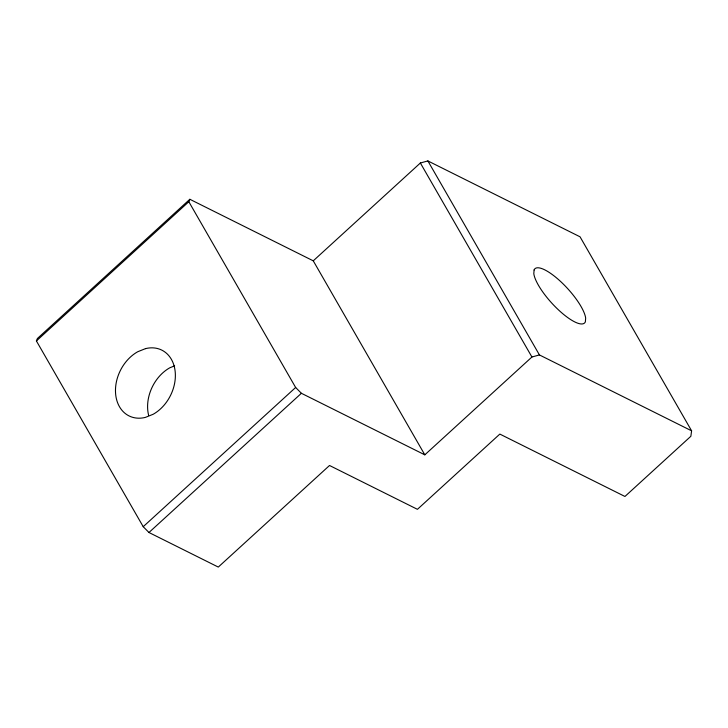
<?xml version="1.0" encoding="UTF-8"?>
<svg xmlns="http://www.w3.org/2000/svg" width="728" height="728" viewBox="0 0 728 728"><rect width="100%" height="100%" fill="white"/><g stroke="black" fill="none" stroke-linecap="round" stroke-linejoin="round"><path stroke-width="1.09" d="M691.6 430.821L690.863 436.272L624.952 496.469L499.836 434.079L417.435 509.327L329.52 465.483L218.291 567.076L148.967 532.505L143.216 526.69L36.4 340.941L37.41 338.493L189.835 199.281L313.258 260.833L424.815 454.836L531.931 357.011L539.43 354.936L691.6 430.821L580.043 236.809L427.873 160.924L420.365 162.999L313.258 260.833M36.4 340.941L188.825 201.72L189.835 199.281M143.216 526.69L295.641 387.478L188.825 201.72M148.967 532.505L301.392 393.293L424.815 454.836M174.629 365.847L169.815 367.786A36.755 28.01 -63.5 0 0 148.603 415.206M295.641 387.478L301.392 393.293M427.873 160.924L539.43 354.936M420.365 162.999L531.931 357.011M534.097 269.97L533.806 273.673A36.755 10.747 47.6 0 0 558.631 310.037A36.755 10.747 47.6 0 0 585.376 321.776L585.658 318.072A36.755 10.747 47.6 0 0 560.842 281.709A36.755 10.747 47.6 0 0 534.097 269.97M145.445 348.648L137.692 351.761A36.755 28.01 -63.5 0 0 115.725 394.967A36.755 28.01 -63.5 0 0 145.391 417.39L153.144 414.278A36.755 28.01 -63.5 0 0 175.12 371.071A36.755 28.01 -63.5 0 0 145.445 348.648"/></g></svg>
